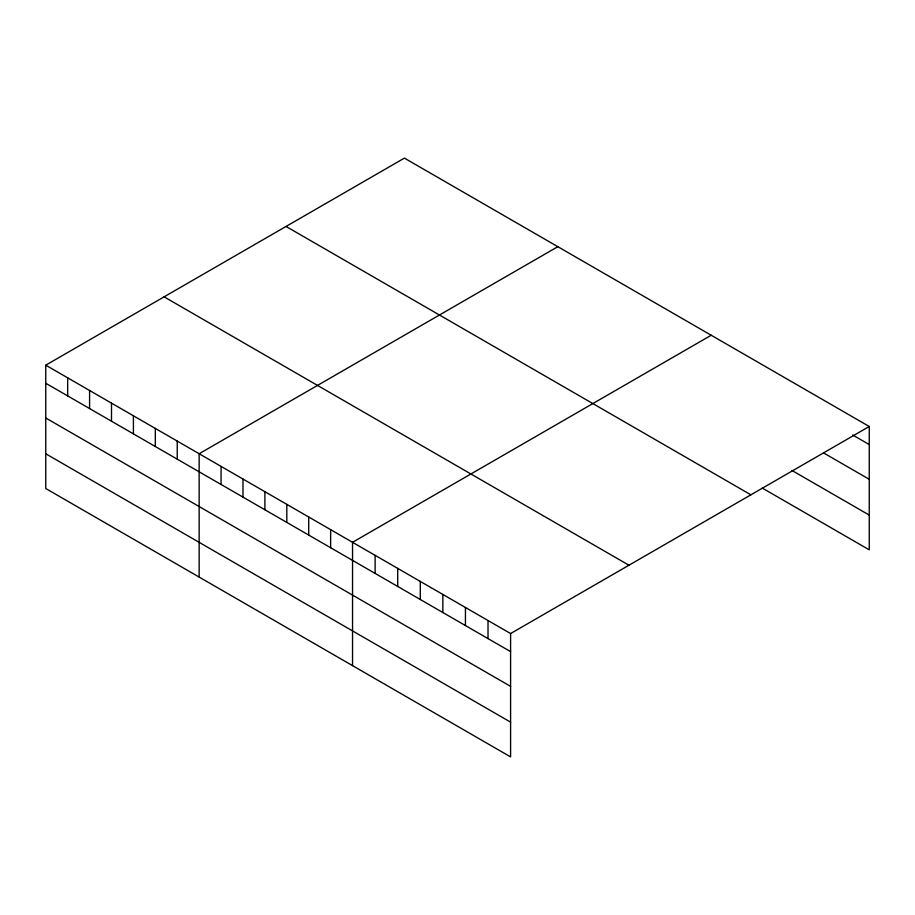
<?xml version="1.0" encoding="UTF-8"?>
<svg xmlns="http://www.w3.org/2000/svg" width="915" height="915" viewBox="0 0 915 915"><rect width="100%" height="100%" fill="white"/><g stroke="black" fill="none" stroke-linecap="round" stroke-linejoin="round"><path stroke-width="1.37" d="M45.75 365.176L510.593 633.557L510.593 756.888L45.75 488.507L45.75 365.176L404.407 158.112L869.25 426.493L869.25 549.824L762.298 488.072M557.807 246.684L199.15 453.749L199.15 577.068M711.207 335.245L352.55 542.309L352.55 665.64M510.593 633.557L869.25 426.493M852.608 434.957L869.25 444.553M824.095 453.222L869.25 479.288M792.013 470.493L869.25 515.088M286.052 226.451L750.895 494.821M164.105 296.849L628.948 565.23M45.75 383.248L510.593 651.629M45.75 417.983L510.593 686.364M45.75 453.771L510.593 722.152M488.015 620.519L488.015 638.59M465.438 607.491L465.438 625.551M442.86 594.453L442.86 612.512M420.282 581.414L420.282 599.485M397.705 568.387L397.705 586.446M375.127 555.348L375.127 573.408M330.635 529.659L330.635 547.719M308.721 517.009L308.721 535.069M286.807 504.359L286.807 522.419M264.892 491.698L264.892 509.769M242.978 479.048L242.978 497.12M221.064 466.398L221.064 484.458M177.236 441.099L177.236 459.158M155.321 428.437L155.321 446.509M133.407 415.787L133.407 433.859M111.493 403.138L111.493 421.197M89.578 390.488L89.578 408.548M67.664 377.838L67.664 395.898"/></g></svg>
